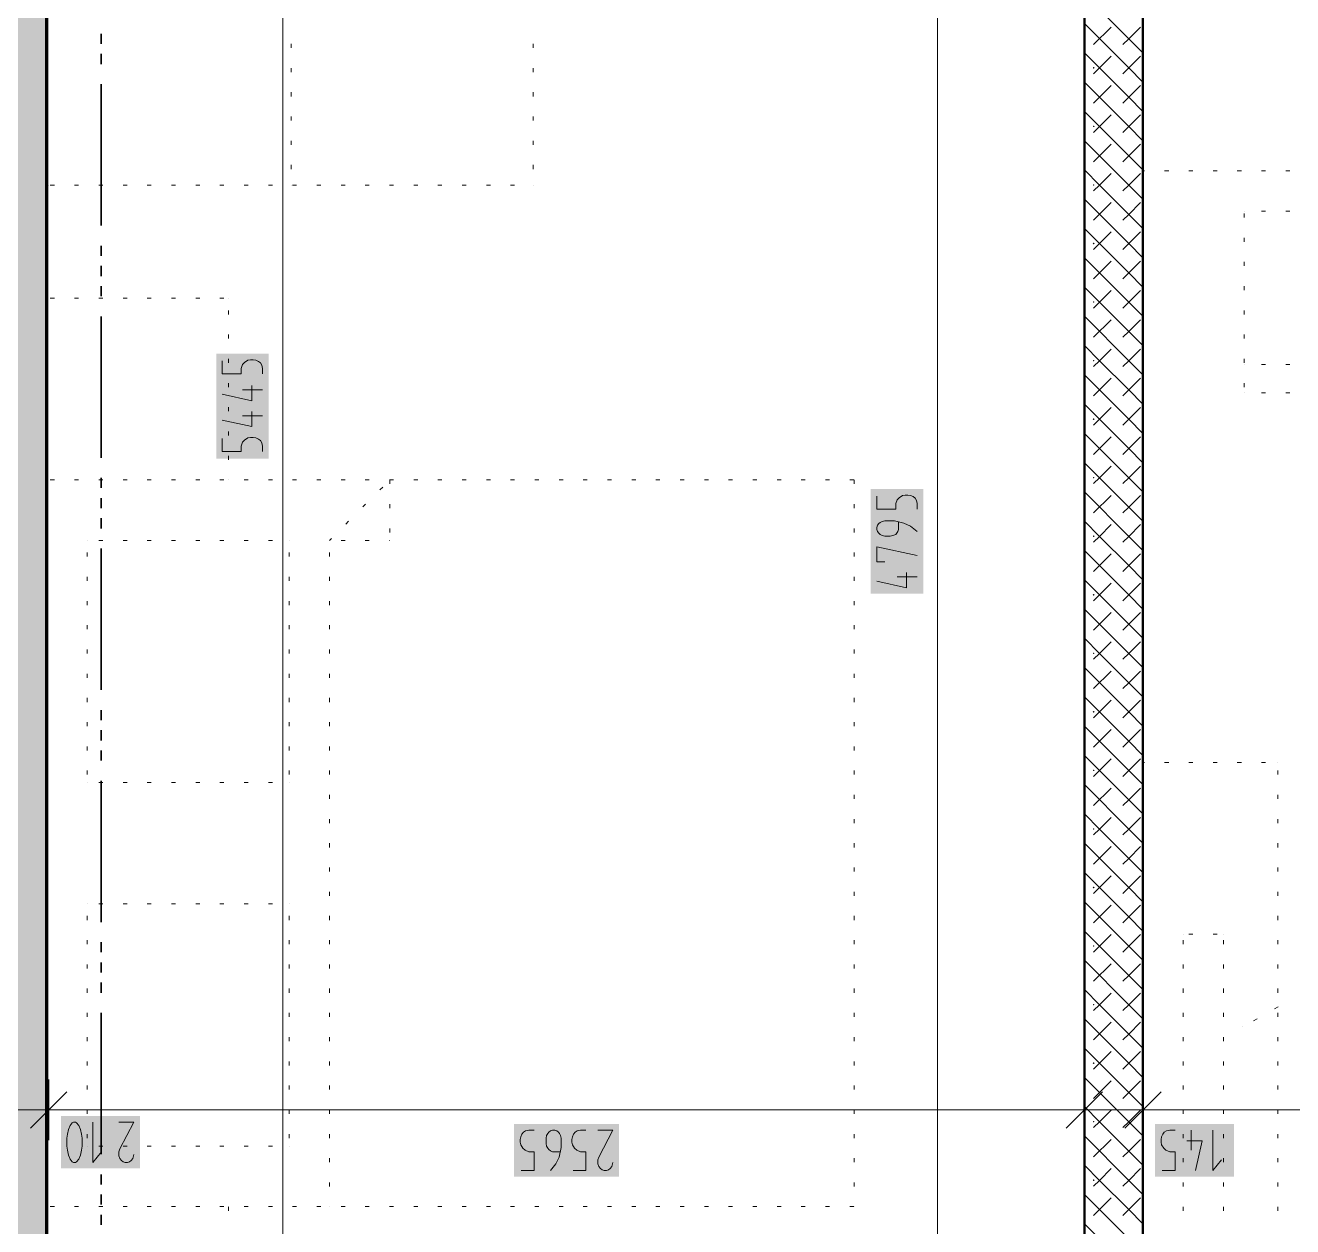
# Model space of a CAD drawing. Header units: millimetres. Extents: x 0 to 594, y 0 to 420.
# Drawn here: x 177.76 to 206.51, y 151.83 to 179.08 of the extents above; entities that cross this region are included whole.
import ezdxf

# ---------------------------------------------------------------- set-up
doc = ezdxf.new("R2010")
doc.units = ezdxf.units.MM
doc.header["$LTSCALE"] = 8
for name, color, linetype in [('PDF_Koty delkove', 7, 'Continuous'), ('PDF_Nabytek', 7, 'Continuous'), ('PDF_Pozarni useky', 7, 'Continuous'), ('PDF_Pricky zdene', 7, 'Continuous'), ('PDF_Steny obvodove nosne', 7, 'Continuous')]:
    doc.layers.add(name, color=color, linetype=linetype)

msp = doc.modelspace()

# ---------------------------------------------------------------- hatches: boundary and pattern name
at = {"layer": 'PDF_Steny obvodove nosne', "true_color": 0xc0c0c0, "transparency": 33554559}
msp.add_hatch(color=9, dxfattribs=at).paths.add_polyline_path([(178.246, 143.26), (178.246, 222.437), (176.414, 222.437), (176.414, 145.275), (176.414, 143.26)])

# ---------------------------------------------------------------- linework, layer by layer
at = {"layer": 'PDF_Koty delkove', "lineweight": 18}
for points in [[(183.6, 141.932), (183.6, 145.412), (183.6, 154.527), (183.6, 159.928), (183.6, 165.806), (183.6, 167.639), (183.6, 195.281), (183.6, 196.61), (183.6, 217.812), (183.6, 220.102), (183.6, 222.575), (183.6, 229.444), (183.6, 236.313), (183.6, 238.648), (183.6, 246.25), (183.6, 247.67), (183.6, 256.371), (183.6, 257.744)], [(198.45, 127.28), (198.45, 141.932), (198.45, 144.617), (198.45, 145.412), (198.45, 189.328), (198.45, 190.656), (198.45, 195.236), (198.45, 207.096), (198.45, 217.812)], [(182.226, 171.466), (182.226, 171.173), (182.653, 171.173), (182.653, 171.295), (182.684, 171.38), (182.73, 171.43), (182.806, 171.478), (182.866, 171.49), (182.928, 171.49), (182.989, 171.478), (183.05, 171.454), (183.095, 171.417), (183.127, 171.369), (183.142, 171.295), (183.142, 171.173)], [(182.898, 170.903), (182.898, 170.561), (182.226, 170.708)], [(183.142, 170.806), (182.684, 170.806)], [(182.898, 170.316), (182.898, 169.974), (182.226, 170.121)], [(183.142, 170.219), (182.684, 170.219)], [(182.226, 169.705), (182.226, 169.411), (182.653, 169.411), (182.653, 169.534), (182.684, 169.619), (182.73, 169.668), (182.806, 169.717), (182.866, 169.729), (182.928, 169.729), (182.989, 169.717), (183.05, 169.692), (183.095, 169.656), (183.127, 169.607), (183.142, 169.534), (183.142, 169.411)], [(197.076, 168.398), (197.076, 168.104), (197.503, 168.104), (197.503, 168.227), (197.534, 168.312), (197.58, 168.361), (197.656, 168.41), (197.716, 168.422), (197.778, 168.422), (197.839, 168.41), (197.899, 168.386), (197.945, 168.349), (197.976, 168.3), (197.992, 168.227), (197.992, 168.104)], [(197.992, 167.591), (197.839, 167.713), (197.686, 167.787), (197.473, 167.835), (197.258, 167.835), (197.198, 167.823), (197.152, 167.798), (197.122, 167.774), (197.091, 167.738), (197.076, 167.688), (197.076, 167.64), (197.091, 167.591), (197.122, 167.554), (197.152, 167.53)], [(197.152, 167.53), (197.198, 167.505), (197.258, 167.492), (197.381, 167.492), (197.441, 167.505), (197.503, 167.53), (197.549, 167.591), (197.564, 167.64), (197.564, 167.811)], [(197.258, 166.905), (197.076, 166.905), (197.076, 167.248), (197.992, 167.053)], [(197.747, 166.661), (197.747, 166.318), (197.076, 166.466)], [(197.992, 166.563), (197.534, 166.563)], [(178.291, 155.161), (178.291, 154.474), (178.291, 153.787)], [(201.784, 155.161), (201.784, 154.474), (201.784, 153.787)], [(203.112, 155.161), (203.112, 154.474), (203.112, 153.787)], [(178.703, 154.886), (177.879, 154.062)], [(202.196, 154.886), (201.371, 154.062)], [(203.524, 154.886), (202.699, 154.062)], [(235.992, 154.474), (234.068, 154.474), (203.112, 154.474), (201.784, 154.474), (178.291, 154.474), (176.368, 154.474), (164.92, 154.474), (162.813, 154.474), (151.365, 154.474), (149.441, 154.474), (99.251, 154.474), (95.862, 154.474)], [(179.29, 154.199), (179.29, 153.284), (179.486, 153.527)], [(179.877, 154.199), (180.22, 154.199), (179.902, 153.589), (179.877, 153.527), (179.877, 153.436), (179.902, 153.375), (179.938, 153.329), (179.975, 153.298), (180.024, 153.284), (180.073, 153.284), (180.122, 153.298), (180.158, 153.329), (180.195, 153.375)], [(189.01, 153.1), (189.303, 153.1), (189.303, 153.527), (189.181, 153.527), (189.095, 153.558), (189.046, 153.604), (188.998, 153.68), (188.985, 153.741), (188.985, 153.802), (188.998, 153.863), (189.022, 153.924), (189.059, 153.97), (189.107, 154.001), (189.181, 154.016), (189.303, 154.016)], [(189.89, 153.527), (189.719, 153.527), (189.67, 153.543), (189.633, 153.573), (189.609, 153.604), (189.585, 153.649), (189.572, 153.71), (189.572, 153.832), (189.585, 153.894), (189.609, 153.939), (189.633, 153.97), (189.67, 154.001), (189.719, 154.016), (189.768, 154.016), (189.817, 154.001), (189.853, 153.97), (189.878, 153.939), (189.903, 153.894), (189.915, 153.832), (189.915, 153.619), (189.866, 153.405), (189.793, 153.252), (189.67, 153.1)], [(190.184, 153.1), (190.477, 153.1), (190.477, 153.527), (190.355, 153.527), (190.27, 153.558), (190.22, 153.604), (190.172, 153.68), (190.16, 153.741), (190.16, 153.802), (190.172, 153.863), (190.196, 153.924), (190.233, 153.97), (190.281, 154.001)], [(190.281, 154.001), (190.355, 154.016), (190.477, 154.016)], [(190.747, 154.016), (191.089, 154.016), (190.771, 153.405), (190.747, 153.344), (190.747, 153.252), (190.771, 153.192), (190.808, 153.146), (190.844, 153.115), (190.893, 153.1), (190.942, 153.1), (190.991, 153.115), (191.028, 153.146), (191.064, 153.192), (191.089, 153.283)], [(203.548, 153.1), (203.841, 153.1), (203.841, 153.527), (203.719, 153.527), (203.634, 153.558), (203.584, 153.604), (203.536, 153.68), (203.524, 153.741), (203.524, 153.802), (203.536, 153.863), (203.56, 153.924), (203.597, 153.97), (203.645, 154.001), (203.719, 154.016), (203.841, 154.016)], [(204.208, 154.016), (204.208, 153.558)], [(204.698, 154.016), (204.698, 153.1), (204.893, 153.344)], [(204.111, 153.772), (204.453, 153.772), (204.306, 153.1)], [(180.195, 153.375), (180.22, 153.466)]]:
    msp.add_lwpolyline(points, dxfattribs=at)
msp.add_lwpolyline([(178.703, 153.832), (178.703, 153.649), (178.716, 153.558), (178.74, 153.451), (178.777, 153.36), (178.825, 153.298), (178.85, 153.284), (178.898, 153.284), (178.923, 153.298), (178.972, 153.36), (179.009, 153.451), (179.033, 153.558), (179.046, 153.649), (179.046, 153.832), (179.033, 153.924), (179.009, 154.031), (178.972, 154.123), (178.923, 154.184), (178.898, 154.199), (178.85, 154.199), (178.825, 154.184), (178.777, 154.123), (178.74, 154.031), (178.716, 153.924)], close=True, dxfattribs=at)
at = {"layer": 'PDF_Koty delkove', "color": 7, "lineweight": 18, "true_color": 0xffffff, "transparency": 33554559}
for points in [[(183.279, 169.249), (183.279, 171.628), (182.089, 169.249), (182.089, 171.628)], [(198.129, 166.181), (198.129, 168.559), (196.939, 166.181), (196.939, 168.559)], [(180.358, 154.337), (178.566, 154.337), (180.358, 153.146), (178.566, 153.146)], [(191.227, 154.154), (188.848, 154.154), (191.227, 152.963), (188.848, 152.963)], [(205.178, 154.154), (203.386, 154.154), (205.178, 152.963), (203.386, 152.963)]]:
    msp.add_solid(points, dxfattribs=at)
at = {"layer": 'PDF_Nabytek', "lineweight": 13}
for points in [[(183.787, 178.565), (183.787, 178.656)], [(189.282, 178.656), (189.282, 178.565), (189.282, 178.656)], [(203.112, 178.565), (203.112, 178.656)], [(183.787, 178.015), (183.787, 178.107)], [(189.282, 178.107), (189.282, 178.015), (189.282, 178.107)], [(203.112, 178.015), (203.112, 178.107)], [(183.787, 177.466), (183.787, 177.557)], [(189.282, 177.557), (189.282, 177.466), (189.282, 177.557)], [(203.112, 177.466), (203.112, 177.557)], [(183.787, 176.916), (183.787, 177.008)], [(189.282, 177.008), (189.282, 176.916), (189.282, 177.008)], [(203.112, 176.916), (203.112, 177.008)], [(183.787, 176.366), (183.787, 176.458)], [(189.282, 176.366), (189.282, 176.458), (189.282, 176.366)], [(203.112, 176.366), (203.112, 176.458)], [(183.787, 175.817), (183.787, 175.909)], [(189.282, 175.817), (189.282, 175.909), (189.282, 175.817)], [(203.112, 175.817), (203.112, 175.909)], [(203.146, 175.776), (203.112, 175.776)], [(203.112, 175.776), (203.112, 175.776)], [(203.112, 175.776), (203.112, 175.776)], [(203.696, 175.776), (203.604, 175.776)], [(204.246, 175.776), (204.154, 175.776)], [(204.795, 175.776), (204.703, 175.776)], [(205.345, 175.776), (205.253, 175.776)], [(205.894, 175.776), (205.802, 175.776)], [(206.444, 175.776), (206.352, 175.776)], [(178.291, 175.453), (178.291, 175.453)], [(178.418, 175.453), (178.326, 175.453)], [(178.967, 175.453), (178.876, 175.453)], [(179.517, 175.453), (179.425, 175.453)], [(180.066, 175.453), (179.975, 175.453)], [(180.616, 175.453), (180.524, 175.453)], [(181.165, 175.453), (181.074, 175.453)], [(181.715, 175.453), (181.623, 175.453)], [(182.264, 175.453), (182.173, 175.453)], [(182.814, 175.453), (182.722, 175.453)], [(183.363, 175.453), (183.272, 175.453)], [(183.787, 175.453), (183.787, 175.453)], [(183.913, 175.453), (183.821, 175.453)], [(184.463, 175.453), (184.371, 175.453)], [(185.012, 175.453), (184.92, 175.453)], [(185.562, 175.453), (185.47, 175.453)], [(186.111, 175.453), (186.02, 175.453)], [(186.661, 175.453), (186.569, 175.453)], [(187.21, 175.453), (187.119, 175.453)], [(187.76, 175.453), (187.668, 175.453)], [(188.309, 175.453), (188.218, 175.453)], [(188.859, 175.453), (188.767, 175.453)], [(189.282, 175.453), (189.282, 175.453)], [(189.282, 175.453), (189.282, 175.453)], [(189.282, 175.453), (189.282, 175.453)], [(205.405, 174.86), (205.405, 174.86)], [(205.405, 174.86), (205.405, 174.86)], [(205.405, 174.718), (205.405, 174.809)], [(205.894, 174.86), (205.802, 174.86)], [(206.444, 174.86), (206.352, 174.86)], [(205.405, 174.168), (205.405, 174.26)], [(205.405, 173.619), (205.405, 173.71)], [(205.405, 173.069), (205.405, 173.161)], [(178.246, 172.888), (178.246, 172.888)], [(178.246, 172.888), (178.246, 172.888)], [(178.418, 172.888), (178.326, 172.888)], [(178.967, 172.888), (178.876, 172.888)], [(179.517, 172.888), (179.425, 172.888)], [(180.066, 172.888), (179.975, 172.888)], [(180.616, 172.888), (180.524, 172.888)], [(181.165, 172.888), (181.074, 172.888)], [(181.715, 172.888), (181.623, 172.888)], [(182.264, 172.888), (182.173, 172.888)], [(182.367, 172.888), (182.367, 172.888)], [(182.367, 172.888), (182.367, 172.888)], [(178.246, 172.52), (178.246, 172.611)], [(182.367, 172.52), (182.367, 172.611)], [(205.405, 172.52), (205.405, 172.611)], [(178.246, 171.97), (178.246, 172.062)], [(182.367, 171.97), (182.367, 172.062)], [(205.405, 171.97), (205.405, 172.062)], [(178.246, 171.421), (178.246, 171.512)], [(182.367, 171.421), (182.367, 171.512)], [(205.405, 171.421), (205.405, 171.512)], [(205.405, 171.38), (205.405, 171.38)], [(205.894, 171.38), (205.802, 171.38)], [(206.444, 171.38), (206.352, 171.38)], [(178.246, 170.871), (178.246, 170.963)], [(182.367, 170.871), (182.367, 170.963)], [(205.405, 170.871), (205.405, 170.963)], [(205.405, 170.738), (205.405, 170.738)], [(205.405, 170.738), (205.405, 170.738)], [(205.894, 170.738), (205.802, 170.738)], [(206.444, 170.738), (206.352, 170.738)], [(178.246, 170.322), (178.246, 170.413)], [(182.367, 170.322), (182.367, 170.413)], [(178.246, 169.772), (178.246, 169.864)], [(182.367, 169.772), (182.367, 169.864)], [(178.246, 169.223), (178.246, 169.314)], [(182.367, 169.223), (182.367, 169.314)], [(178.246, 168.767), (178.246, 168.767)], [(178.246, 168.767), (178.246, 168.767)], [(178.246, 168.767), (178.246, 168.767)], [(178.246, 168.673), (178.246, 168.765)], [(178.418, 168.767), (178.326, 168.767)], [(178.967, 168.767), (178.876, 168.767)], [(179.517, 168.767), (179.425, 168.767)], [(180.066, 168.767), (179.975, 168.767)], [(180.616, 168.767), (180.524, 168.767)], [(181.165, 168.767), (181.074, 168.767)], [(181.715, 168.767), (181.623, 168.767)], [(182.264, 168.767), (182.173, 168.767)], [(182.367, 168.767), (182.367, 168.767)], [(182.814, 168.767), (182.722, 168.767)], [(183.363, 168.767), (183.272, 168.767)], [(183.913, 168.767), (183.821, 168.767)], [(184.463, 168.767), (184.371, 168.767)], [(185.012, 168.767), (184.92, 168.767)], [(185.562, 168.767), (185.47, 168.767)], [(186.111, 168.767), (186.02, 168.767)], [(186.03, 168.767), (186.03, 168.767)], [(186.03, 168.767), (186.03, 168.767)], [(186.03, 168.673), (186.03, 168.765)], [(186.661, 168.767), (186.569, 168.767)], [(187.21, 168.767), (187.119, 168.767)], [(187.76, 168.767), (187.668, 168.767)], [(188.309, 168.767), (188.218, 168.767)], [(188.859, 168.767), (188.767, 168.767)], [(189.408, 168.767), (189.317, 168.767)], [(189.958, 168.767), (189.866, 168.767)], [(190.507, 168.767), (190.416, 168.767)], [(191.057, 168.767), (190.965, 168.767)], [(191.606, 168.767), (191.515, 168.767)], [(192.156, 168.767), (192.064, 168.767)], [(192.705, 168.767), (192.614, 168.767)], [(193.255, 168.767), (193.163, 168.767)], [(193.804, 168.767), (193.713, 168.767)], [(194.354, 168.767), (194.262, 168.767)], [(194.904, 168.767), (194.812, 168.767)], [(195.453, 168.767), (195.361, 168.767)], [(196.003, 168.767), (195.911, 168.767)], [(196.552, 168.767), (196.461, 168.767)], [(196.563, 168.767), (196.563, 168.767)], [(196.563, 168.767), (196.563, 168.767)], [(196.563, 168.673), (196.563, 168.765)], [(185.803, 168.54), (185.868, 168.604)], [(178.246, 168.124), (178.246, 168.215)], [(185.415, 168.151), (185.479, 168.216)], [(186.03, 168.124), (186.03, 168.215)], [(196.563, 168.124), (196.563, 168.215)], [(178.246, 167.574), (178.246, 167.666)], [(185.026, 167.762), (185.091, 167.827)], [(186.03, 167.574), (186.03, 167.666)], [(196.563, 167.574), (196.563, 167.666)], [(179.161, 167.393), (179.161, 167.393)], [(179.161, 167.393), (179.161, 167.393)], [(179.517, 167.393), (179.425, 167.393)], [(180.066, 167.393), (179.975, 167.393)], [(180.616, 167.393), (180.524, 167.393)], [(181.165, 167.393), (181.074, 167.393)], [(181.715, 167.393), (181.623, 167.393)], [(182.264, 167.393), (182.173, 167.393)], [(182.814, 167.393), (182.722, 167.393)], [(183.363, 167.393), (183.272, 167.393)], [(183.741, 167.393), (183.741, 167.393)], [(183.741, 167.393), (183.741, 167.393)], [(184.657, 167.393), (184.702, 167.439)], [(184.657, 167.393), (184.657, 167.393)], [(184.657, 167.393), (184.657, 167.393)], [(184.657, 167.393), (184.657, 167.393)], [(185.012, 167.393), (184.92, 167.393)], [(185.562, 167.393), (185.47, 167.393)], [(186.03, 167.393), (186.02, 167.393)], [(186.03, 167.393), (186.03, 167.393)], [(186.03, 167.393), (186.03, 167.393)], [(178.246, 167.025), (178.246, 167.116)], [(179.161, 167.025), (179.161, 167.116)], [(183.741, 167.025), (183.741, 167.116)], [(184.657, 167.025), (184.657, 167.116)], [(196.563, 167.025), (196.563, 167.116)], [(178.246, 166.475), (178.246, 166.567)], [(179.161, 166.475), (179.161, 166.567)], [(183.741, 166.475), (183.741, 166.567)], [(184.657, 166.475), (184.657, 166.567)], [(196.563, 166.475), (196.563, 166.567)], [(178.246, 165.925), (178.246, 166.017)], [(179.161, 165.925), (179.161, 166.017)], [(183.741, 165.925), (183.741, 166.017)], [(184.657, 165.925), (184.657, 166.017)], [(196.563, 165.925), (196.563, 166.017)], [(178.246, 165.376), (178.246, 165.468)], [(179.161, 165.376), (179.161, 165.468)], [(183.741, 165.376), (183.741, 165.468)], [(184.657, 165.376), (184.657, 165.468)], [(196.563, 165.376), (196.563, 165.468)], [(178.246, 164.826), (178.246, 164.918)], [(179.161, 164.826), (179.161, 164.918)], [(183.741, 164.826), (183.741, 164.918)], [(184.657, 164.826), (184.657, 164.918)], [(196.563, 164.826), (196.563, 164.918)], [(178.246, 164.277), (178.246, 164.368)], [(179.161, 164.277), (179.161, 164.368)], [(183.741, 164.277), (183.741, 164.368)], [(184.657, 164.277), (184.657, 164.368)], [(196.563, 164.277), (196.563, 164.368)], [(178.246, 163.727), (178.246, 163.819)], [(179.161, 163.727), (179.161, 163.819)], [(183.741, 163.727), (183.741, 163.819)], [(184.657, 163.727), (184.657, 163.819)], [(196.563, 163.727), (196.563, 163.819)], [(178.246, 163.178), (178.246, 163.269)], [(179.161, 163.178), (179.161, 163.269)], [(183.741, 163.178), (183.741, 163.269)], [(184.657, 163.178), (184.657, 163.269)], [(196.563, 163.178), (196.563, 163.269)], [(178.246, 162.628), (178.246, 162.72)], [(179.161, 162.628), (179.161, 162.72)], [(183.741, 162.628), (183.741, 162.72)], [(184.657, 162.628), (184.657, 162.72)], [(196.563, 162.628), (196.563, 162.72)], [(178.246, 162.079), (178.246, 162.17)], [(179.161, 162.079), (179.161, 162.17)], [(183.741, 162.079), (183.741, 162.17)], [(184.657, 162.079), (184.657, 162.17)], [(196.563, 162.079), (196.563, 162.17)], [(203.112, 162.356), (203.112, 162.356)], [(203.146, 162.356), (203.112, 162.356)], [(203.112, 162.356), (203.112, 162.356)], [(203.112, 162.079), (203.112, 162.17)], [(203.696, 162.356), (203.604, 162.356)], [(204.246, 162.356), (204.154, 162.356)], [(204.795, 162.356), (204.703, 162.356)], [(205.345, 162.356), (205.253, 162.356)], [(205.894, 162.356), (205.802, 162.356)], [(206.172, 162.356), (206.172, 162.356)], [(206.172, 162.356), (206.172, 162.356)], [(206.172, 162.079), (206.172, 162.17)], [(179.161, 161.898), (179.161, 161.898)], [(179.161, 161.898), (179.161, 161.898)], [(179.517, 161.898), (179.425, 161.898)], [(180.066, 161.898), (179.975, 161.898)], [(180.616, 161.898), (180.524, 161.898)], [(181.165, 161.898), (181.074, 161.898)], [(181.715, 161.898), (181.623, 161.898)], [(182.264, 161.898), (182.173, 161.898)], [(182.814, 161.898), (182.722, 161.898)], [(183.363, 161.898), (183.272, 161.898)], [(183.741, 161.898), (183.741, 161.898)], [(183.741, 161.898), (183.741, 161.898)], [(178.246, 161.529), (178.246, 161.621)], [(184.657, 161.529), (184.657, 161.621)], [(196.563, 161.529), (196.563, 161.621)], [(203.112, 161.529), (203.112, 161.621)], [(206.172, 161.529), (206.172, 161.621)], [(178.246, 160.98), (178.246, 161.071)], [(184.657, 160.98), (184.657, 161.071)], [(196.563, 160.98), (196.563, 161.071)], [(203.112, 160.98), (203.112, 161.071)], [(206.172, 160.98), (206.172, 161.071)], [(178.246, 160.43), (178.246, 160.522)], [(184.657, 160.43), (184.657, 160.522)], [(196.563, 160.43), (196.563, 160.522)], [(203.112, 160.43), (203.112, 160.522)], [(206.172, 160.43), (206.172, 160.522)], [(178.246, 159.881), (178.246, 159.972)], [(184.657, 159.881), (184.657, 159.972)], [(196.563, 159.881), (196.563, 159.972)], [(203.112, 159.881), (203.112, 159.972)], [(206.172, 159.881), (206.172, 159.972)], [(178.246, 159.331), (178.246, 159.423)], [(184.657, 159.331), (184.657, 159.423)], [(196.563, 159.331), (196.563, 159.423)], [(203.112, 159.331), (203.112, 159.423)], [(206.172, 159.331), (206.172, 159.423)], [(179.161, 159.15), (179.161, 159.15)], [(179.161, 159.15), (179.161, 159.15)], [(179.517, 159.15), (179.425, 159.15)], [(180.066, 159.15), (179.975, 159.15)], [(180.616, 159.15), (180.524, 159.15)], [(181.165, 159.15), (181.074, 159.15)], [(181.715, 159.15), (181.623, 159.15)], [(182.264, 159.15), (182.173, 159.15)], [(182.814, 159.15), (182.722, 159.15)], [(183.363, 159.15), (183.272, 159.15)], [(183.741, 159.15), (183.741, 159.15)], [(183.741, 159.15), (183.741, 159.15)], [(178.246, 158.782), (178.246, 158.873)], [(179.161, 158.782), (179.161, 158.873)], [(183.741, 158.782), (183.741, 158.873)], [(184.657, 158.782), (184.657, 158.873)], [(196.563, 158.782), (196.563, 158.873)], [(203.112, 158.782), (203.112, 158.873)], [(206.172, 158.782), (206.172, 158.873)], [(204.027, 158.463), (204.027, 158.463)], [(204.027, 158.463), (204.027, 158.463)], [(204.246, 158.463), (204.154, 158.463)], [(204.795, 158.463), (204.703, 158.463)], [(204.943, 158.463), (204.943, 158.463)], [(204.943, 158.463), (204.943, 158.463)], [(178.246, 158.232), (178.246, 158.324)], [(179.161, 158.232), (179.161, 158.324)], [(183.741, 158.232), (183.741, 158.324)], [(184.657, 158.232), (184.657, 158.324)], [(196.563, 158.232), (196.563, 158.324)], [(203.112, 158.232), (203.112, 158.324)], [(204.027, 158.232), (204.027, 158.324)], [(204.943, 158.232), (204.943, 158.324)], [(206.172, 158.232), (206.172, 158.324)], [(178.246, 157.683), (178.246, 157.774)], [(179.161, 157.683), (179.161, 157.774)], [(183.741, 157.683), (183.741, 157.774)], [(184.657, 157.683), (184.657, 157.774)], [(196.563, 157.683), (196.563, 157.774)], [(203.112, 157.683), (203.112, 157.774)], [(204.027, 157.683), (204.027, 157.774)], [(204.943, 157.683), (204.943, 157.774)], [(206.172, 157.683), (206.172, 157.774)], [(178.246, 157.133), (178.246, 157.225)], [(179.161, 157.133), (179.161, 157.225)], [(183.741, 157.133), (183.741, 157.225)], [(184.657, 157.133), (184.657, 157.225)], [(196.563, 157.133), (196.563, 157.225)], [(203.112, 157.133), (203.112, 157.225)], [(204.027, 157.133), (204.027, 157.225)], [(204.943, 157.133), (204.943, 157.225)], [(206.172, 157.133), (206.172, 157.225)], [(206.097, 156.769), (206.176, 156.815)], [(178.246, 156.584), (178.246, 156.675)], [(179.161, 156.584), (179.161, 156.675)], [(183.741, 156.584), (183.741, 156.675)], [(184.657, 156.584), (184.657, 156.675)], [(196.563, 156.584), (196.563, 156.675)], [(203.112, 156.584), (203.112, 156.675)], [(204.027, 156.584), (204.027, 156.675)], [(204.943, 156.584), (204.943, 156.675)], [(205.621, 156.494), (205.7, 156.54)], [(206.172, 156.584), (206.172, 156.675)], [(178.246, 156.034), (178.246, 156.126)], [(179.161, 156.034), (179.161, 156.126)], [(183.741, 156.034), (183.741, 156.126)], [(184.657, 156.034), (184.657, 156.126)], [(196.563, 156.034), (196.563, 156.126)], [(203.112, 156.034), (203.112, 156.126)], [(204.027, 156.034), (204.027, 156.126)], [(204.943, 156.034), (204.943, 156.126)], [(205.379, 156.355), (205.379, 156.355)], [(206.172, 156.034), (206.172, 156.126)], [(178.246, 155.484), (178.246, 155.576)], [(179.161, 155.484), (179.161, 155.576)], [(183.741, 155.484), (183.741, 155.576)], [(184.657, 155.484), (184.657, 155.576)], [(196.563, 155.484), (196.563, 155.576)], [(203.112, 155.484), (203.112, 155.576)], [(204.027, 155.484), (204.027, 155.576)], [(204.943, 155.484), (204.943, 155.576)], [(206.172, 155.484), (206.172, 155.576)], [(178.246, 154.935), (178.246, 155.027)], [(179.161, 154.935), (179.161, 155.027)], [(183.741, 154.935), (183.741, 155.027)], [(184.657, 154.935), (184.657, 155.027)], [(196.563, 154.935), (196.563, 155.027)], [(203.112, 154.935), (203.112, 155.027)], [(204.027, 154.935), (204.027, 155.027)], [(204.943, 154.935), (204.943, 155.027)], [(206.172, 154.935), (206.172, 155.027)], [(178.246, 154.385), (178.246, 154.477)], [(179.161, 154.385), (179.161, 154.477)], [(183.741, 154.385), (183.741, 154.477)], [(184.657, 154.385), (184.657, 154.477)], [(196.563, 154.385), (196.563, 154.477)], [(203.112, 154.385), (203.112, 154.477)], [(204.027, 154.385), (204.027, 154.477)], [(204.943, 154.385), (204.943, 154.477)], [(206.172, 154.385), (206.172, 154.477)], [(178.246, 153.836), (178.246, 153.927)], [(179.161, 153.836), (179.161, 153.927)], [(183.741, 153.836), (183.741, 153.927)], [(184.657, 153.836), (184.657, 153.927)], [(196.563, 153.836), (196.563, 153.927)], [(203.112, 153.836), (203.112, 153.927)], [(204.027, 153.836), (204.027, 153.927)], [(204.943, 153.836), (204.943, 153.927)], [(206.172, 153.836), (206.172, 153.927)], [(179.161, 153.655), (179.161, 153.655)], [(179.161, 153.655), (179.161, 153.655)], [(179.517, 153.655), (179.425, 153.655)], [(180.066, 153.655), (179.975, 153.655)], [(180.616, 153.655), (180.524, 153.655)], [(181.165, 153.655), (181.074, 153.655)], [(181.715, 153.655), (181.623, 153.655)], [(182.264, 153.655), (182.173, 153.655)], [(182.814, 153.655), (182.722, 153.655)], [(183.363, 153.655), (183.272, 153.655)], [(183.741, 153.655), (183.741, 153.655)], [(183.741, 153.655), (183.741, 153.655)], [(178.246, 153.286), (178.246, 153.378)], [(184.657, 153.286), (184.657, 153.378)], [(196.563, 153.286), (196.563, 153.378)], [(203.112, 153.286), (203.112, 153.378)], [(204.027, 153.286), (204.027, 153.378)], [(204.943, 153.286), (204.943, 153.378)], [(206.172, 153.286), (206.172, 153.378)], [(178.246, 152.737), (178.246, 152.828)], [(184.657, 152.737), (184.657, 152.828)], [(196.563, 152.737), (196.563, 152.828)], [(203.112, 152.737), (203.112, 152.828)], [(204.027, 152.737), (204.027, 152.828)], [(204.943, 152.737), (204.943, 152.828)], [(206.172, 152.737), (206.172, 152.828)], [(178.246, 152.281), (178.246, 152.281)], [(178.246, 152.281), (178.246, 152.281)], [(178.246, 152.281), (178.246, 152.281)], [(178.246, 152.187), (178.246, 152.279)], [(178.418, 152.281), (178.326, 152.281)], [(178.967, 152.281), (178.876, 152.281)], [(179.517, 152.281), (179.425, 152.281)], [(180.066, 152.281), (179.975, 152.281)], [(180.616, 152.281), (180.524, 152.281)], [(181.165, 152.281), (181.074, 152.281)], [(181.715, 152.281), (181.623, 152.281)], [(182.264, 152.281), (182.173, 152.281)], [(182.367, 152.281), (182.367, 152.281)], [(182.367, 152.187), (182.367, 152.279)], [(182.814, 152.281), (182.722, 152.281)], [(183.363, 152.281), (183.272, 152.281)], [(183.913, 152.281), (183.821, 152.281)], [(184.463, 152.281), (184.371, 152.281)], [(184.657, 152.281), (184.657, 152.281)], [(185.012, 152.281), (184.92, 152.281)], [(185.562, 152.281), (185.47, 152.281)], [(186.111, 152.281), (186.02, 152.281)], [(186.661, 152.281), (186.569, 152.281)], [(187.21, 152.281), (187.119, 152.281)], [(187.76, 152.281), (187.668, 152.281)], [(188.309, 152.281), (188.218, 152.281)], [(188.859, 152.281), (188.767, 152.281)], [(189.408, 152.281), (189.317, 152.281)], [(189.958, 152.281), (189.866, 152.281)], [(190.507, 152.281), (190.416, 152.281)], [(191.057, 152.281), (190.965, 152.281)], [(191.606, 152.281), (191.515, 152.281)], [(192.156, 152.281), (192.064, 152.281)], [(192.705, 152.281), (192.614, 152.281)], [(193.255, 152.281), (193.163, 152.281)], [(193.804, 152.281), (193.713, 152.281)], [(194.354, 152.281), (194.262, 152.281)], [(194.904, 152.281), (194.812, 152.281)], [(195.453, 152.281), (195.361, 152.281)], [(196.003, 152.281), (195.911, 152.281)], [(196.552, 152.281), (196.461, 152.281)], [(196.563, 152.281), (196.563, 152.281)], [(196.563, 152.281), (196.563, 152.281)], [(203.112, 152.187), (203.112, 152.279)], [(204.027, 152.187), (204.027, 152.279)], [(204.943, 152.187), (204.943, 152.279)], [(206.172, 152.187), (206.172, 152.279)]]:
    msp.add_lwpolyline(points, dxfattribs=at)
at = {"layer": 'PDF_Pozarni useky', "lineweight": 35}
for points in [[(179.482, 178.656), (179.482, 178.885)], [(179.482, 178.198), (179.482, 178.427)], [(179.482, 174.535), (179.482, 177.74)], [(179.482, 173.848), (179.482, 174.077)], [(179.482, 173.39), (179.482, 173.619)], [(179.482, 172.932), (179.482, 173.161)], [(179.482, 169.268), (179.482, 172.474)], [(179.482, 168.582), (179.482, 168.81)], [(179.482, 168.124), (179.482, 168.353)], [(179.482, 167.666), (179.482, 167.895)], [(179.482, 164.002), (179.482, 167.208)], [(179.482, 163.315), (179.482, 163.544)], [(179.482, 162.857), (179.482, 163.086)], [(179.482, 162.399), (179.482, 162.628)], [(179.482, 158.736), (179.482, 161.941)], [(179.482, 158.049), (179.482, 158.278)], [(179.482, 157.591), (179.482, 157.82)], [(179.482, 157.133), (179.482, 157.362)], [(179.482, 153.47), (179.482, 156.675)], [(179.482, 152.783), (179.482, 153.012)], [(179.482, 152.325), (179.482, 152.554)], [(179.482, 151.867), (179.482, 152.096)]]:
    msp.add_lwpolyline(points, dxfattribs=at)
at = {"layer": 'PDF_Pricky zdene', "lineweight": 50}
msp.add_lwpolyline([(203.112, 145.275), (203.112, 145.412), (203.112, 189.328), (202.974, 189.328), (201.784, 189.328), (201.784, 145.275)], close=True, dxfattribs=at)
at = {"layer": 'PDF_Pricky zdene', "lineweight": 9}
for points in [[(202.658, 178.64), (202.791, 178.773), (202.127, 179.437), (201.784, 179.78)], [(203.112, 177.788), (202.791, 178.109), (201.784, 179.116)], [(201.994, 178.64), (202.393, 179.038)], [(202.791, 178.773), (203.057, 179.038)], [(203.112, 178.452), (202.791, 178.773)], [(202.658, 177.312), (202.791, 177.445), (202.127, 178.109), (201.784, 178.452)], [(202.127, 178.109), (202.393, 178.374)], [(202.791, 178.109), (203.057, 178.374)], [(201.994, 177.976), (202.127, 178.109)], [(202.658, 177.976), (202.791, 178.109)], [(203.112, 176.46), (202.791, 176.781), (201.784, 177.788)], [(201.994, 177.312), (202.393, 177.71)], [(202.791, 177.445), (203.057, 177.71)], [(203.112, 177.124), (202.791, 177.445)], [(202.658, 175.984), (202.791, 176.117), (202.127, 176.781), (201.784, 177.124)], [(202.127, 176.781), (202.393, 177.046)], [(202.791, 176.781), (203.057, 177.046)], [(201.994, 176.648), (202.127, 176.781)], [(202.658, 176.648), (202.791, 176.781)], [(203.112, 175.132), (202.791, 175.453), (201.784, 176.46)], [(201.994, 175.984), (202.393, 176.382)], [(202.791, 176.117), (203.057, 176.382)], [(203.112, 175.796), (202.791, 176.117)], [(202.658, 174.656), (202.791, 174.789), (202.127, 175.453), (201.784, 175.796)], [(202.127, 175.453), (202.393, 175.718)], [(202.791, 175.453), (203.057, 175.718)], [(201.994, 175.32), (202.127, 175.453)], [(202.658, 175.32), (202.791, 175.453)], [(203.112, 173.804), (202.791, 174.125), (201.784, 175.132)], [(201.994, 174.656), (202.393, 175.054)], [(202.791, 174.789), (203.057, 175.054)], [(203.112, 174.468), (202.791, 174.789)], [(202.658, 173.328), (202.791, 173.461), (202.127, 174.125), (201.784, 174.468)], [(202.127, 174.125), (202.393, 174.39)], [(202.791, 174.125), (203.057, 174.39)], [(201.994, 173.992), (202.127, 174.125)], [(202.658, 173.992), (202.791, 174.125)], [(203.112, 172.476), (202.791, 172.797), (201.784, 173.804)], [(201.994, 173.328), (202.393, 173.726)], [(202.791, 173.461), (203.057, 173.726)], [(203.112, 173.14), (202.791, 173.461)], [(202.658, 172), (202.791, 172.133), (202.127, 172.797), (201.784, 173.14)], [(201.994, 172.664), (202.127, 172.797)], [(202.127, 172.797), (202.393, 173.062)], [(202.658, 172.664), (202.791, 172.797)], [(202.791, 172.797), (203.057, 173.062)], [(203.112, 171.148), (202.791, 171.469), (201.784, 172.476)], [(201.994, 172), (202.393, 172.398)], [(202.791, 172.133), (203.057, 172.398)], [(203.112, 171.812), (202.791, 172.133)], [(202.658, 170.672), (202.791, 170.805), (202.127, 171.469), (201.784, 171.812)], [(202.127, 171.469), (202.393, 171.734)], [(202.791, 171.469), (203.057, 171.734)], [(201.994, 171.336), (202.127, 171.469)], [(202.658, 171.336), (202.791, 171.469)], [(203.112, 169.82), (202.791, 170.141), (201.784, 171.148)], [(201.994, 170.672), (202.393, 171.07)], [(202.791, 170.805), (203.057, 171.07)], [(203.112, 170.484), (202.791, 170.805)], [(202.658, 169.344), (202.791, 169.477), (202.127, 170.141), (201.784, 170.484)], [(202.127, 170.141), (202.393, 170.406)], [(202.791, 170.141), (203.057, 170.406)], [(201.994, 170.008), (202.127, 170.141)], [(202.658, 170.008), (202.791, 170.141)], [(202.791, 168.813), (201.784, 169.82)], [(201.994, 169.344), (202.393, 169.742)], [(202.791, 169.477), (203.057, 169.742)], [(203.112, 169.156), (202.791, 169.477)], [(202.658, 168.016), (202.791, 168.149), (202.127, 168.813), (201.784, 169.156)], [(202.127, 168.813), (202.393, 169.078)], [(202.791, 168.813), (203.057, 169.078)], [(201.994, 168.68), (202.127, 168.813)], [(202.658, 168.68), (202.791, 168.813)], [(203.112, 168.492), (202.791, 168.813)], [(202.791, 167.485), (201.784, 168.492)], [(201.994, 168.016), (202.393, 168.414)], [(202.791, 168.149), (203.057, 168.414)], [(203.112, 167.828), (202.791, 168.149)], [(202.127, 167.485), (201.784, 167.828)], [(201.994, 167.352), (202.127, 167.485), (202.393, 167.75)], [(202.658, 167.352), (202.791, 167.485), (203.057, 167.75)], [(202.658, 166.688), (202.791, 166.821), (202.127, 167.485)], [(203.112, 167.164), (202.791, 167.485)], [(202.791, 166.157), (201.784, 167.164)], [(201.994, 166.688), (202.393, 167.086)], [(202.791, 166.821), (203.057, 167.086)], [(203.112, 166.5), (202.791, 166.821)], [(202.127, 166.157), (201.784, 166.5)], [(201.994, 166.024), (202.127, 166.157), (202.393, 166.422)], [(202.658, 166.024), (202.791, 166.157), (203.057, 166.422)], [(202.658, 165.36), (202.791, 165.493), (202.127, 166.157)], [(203.112, 165.836), (202.791, 166.157)], [(202.791, 164.829), (201.784, 165.836)], [(201.994, 165.36), (202.393, 165.758)], [(202.791, 165.493), (203.057, 165.758)], [(203.112, 165.172), (202.791, 165.493)], [(202.127, 164.829), (201.784, 165.172)], [(201.994, 164.696), (202.127, 164.829), (202.393, 165.094)], [(202.658, 164.696), (202.791, 164.829), (203.057, 165.094)], [(202.658, 164.032), (202.791, 164.165), (202.127, 164.829)], [(203.112, 164.508), (202.791, 164.829)], [(202.791, 163.501), (201.784, 164.508)], [(201.994, 164.032), (202.393, 164.43)], [(202.791, 164.165), (203.057, 164.43)], [(203.112, 163.844), (202.791, 164.165)], [(202.127, 163.501), (201.784, 163.844)], [(201.994, 163.368), (202.127, 163.501), (202.393, 163.766)], [(202.658, 163.368), (202.791, 163.501), (203.057, 163.766)], [(202.658, 162.704), (202.791, 162.837), (202.127, 163.501)], [(203.112, 163.18), (202.791, 163.501)], [(202.791, 162.173), (201.784, 163.18)], [(201.994, 162.704), (202.393, 163.102)], [(202.791, 162.837), (203.057, 163.102)], [(203.112, 162.516), (202.791, 162.837)], [(202.127, 162.173), (201.784, 162.516)], [(201.994, 162.04), (202.127, 162.173), (202.393, 162.438)], [(202.658, 162.04), (202.791, 162.173), (203.057, 162.438)], [(202.658, 161.376), (202.791, 161.508), (202.127, 162.173)], [(203.112, 161.852), (202.791, 162.173)], [(202.791, 160.844), (201.784, 161.852)], [(201.994, 161.376), (202.393, 161.774)], [(202.791, 161.508), (203.057, 161.774)], [(203.112, 161.188), (202.791, 161.508)], [(202.127, 160.844), (201.784, 161.188)], [(201.994, 160.712), (202.127, 160.844), (202.393, 161.11)], [(202.658, 160.712), (202.791, 160.844), (203.057, 161.11)], [(202.658, 160.048), (202.791, 160.18), (202.127, 160.844)], [(203.112, 160.524), (202.791, 160.844)], [(202.791, 159.516), (201.784, 160.524)], [(201.994, 160.048), (202.393, 160.446)], [(202.791, 160.18), (203.057, 160.446)], [(203.112, 159.86), (202.791, 160.18)], [(202.127, 159.516), (201.784, 159.86)], [(201.994, 159.384), (202.127, 159.516), (202.393, 159.782)], [(202.658, 159.384), (202.791, 159.516), (203.057, 159.782)], [(202.658, 158.72), (202.791, 158.852), (202.127, 159.516)], [(203.112, 159.196), (202.791, 159.516)], [(202.791, 158.188), (201.784, 159.196)], [(201.994, 158.72), (202.393, 159.118)], [(202.791, 158.852), (203.057, 159.118)], [(203.112, 158.532), (202.791, 158.852)], [(202.127, 158.188), (201.784, 158.532)], [(201.994, 158.056), (202.127, 158.188), (202.393, 158.454)], [(202.658, 158.056), (202.791, 158.188), (203.057, 158.454)], [(202.658, 157.392), (202.791, 157.524), (202.127, 158.188)], [(203.112, 157.868), (202.791, 158.188)], [(202.791, 156.86), (201.784, 157.868)], [(201.994, 157.392), (202.393, 157.79)], [(202.791, 157.524), (203.057, 157.79)], [(203.112, 157.204), (202.791, 157.524)], [(202.127, 156.86), (201.784, 157.204)], [(201.994, 156.728), (202.127, 156.86), (202.393, 157.126)], [(202.658, 156.728), (202.791, 156.86), (203.057, 157.126)], [(202.658, 156.064), (202.791, 156.196), (202.127, 156.86)], [(203.112, 156.54), (202.791, 156.86)], [(202.791, 155.532), (201.784, 156.54)], [(201.994, 156.064), (202.393, 156.462)], [(202.791, 156.196), (203.057, 156.462)], [(203.112, 155.876), (202.791, 156.196)], [(202.127, 155.532), (201.784, 155.876)], [(201.994, 155.4), (202.127, 155.532), (202.393, 155.798)], [(202.658, 154.736), (202.791, 154.868), (202.127, 155.532)], [(202.658, 155.4), (202.791, 155.532), (203.057, 155.798)], [(203.112, 155.212), (202.791, 155.532)], [(202.791, 154.204), (201.784, 155.212)], [(201.994, 154.736), (202.393, 155.134)], [(202.791, 154.868), (203.057, 155.134)], [(203.112, 154.548), (202.791, 154.868)], [(202.127, 154.204), (201.784, 154.548)], [(201.994, 154.072), (202.127, 154.204), (202.393, 154.47)], [(202.658, 154.072), (202.791, 154.204), (203.057, 154.47)], [(202.658, 153.408), (202.791, 153.54), (202.127, 154.204)], [(203.112, 153.884), (202.791, 154.204)], [(202.791, 152.876), (201.784, 153.884)], [(201.994, 153.408), (202.393, 153.806)], [(202.791, 153.54), (203.057, 153.806)], [(203.112, 153.22), (202.791, 153.54)], [(202.127, 152.876), (201.784, 153.22)], [(201.994, 152.744), (202.127, 152.876), (202.393, 153.142)], [(202.658, 152.744), (202.791, 152.876), (203.057, 153.142)], [(202.658, 152.08), (202.791, 152.212), (202.127, 152.876)], [(203.112, 152.556), (202.791, 152.876)], [(202.791, 151.548), (201.784, 152.556)], [(201.994, 152.08), (202.393, 152.478)], [(202.791, 152.212), (203.057, 152.478)], [(203.112, 151.892), (202.791, 152.212)], [(202.127, 151.548), (201.784, 151.892)]]:
    msp.add_lwpolyline(points, dxfattribs=at)
at = {"layer": 'PDF_Pricky zdene', "lineweight": 9, "transparency": 33554559}
for points in [[(201.994, 178.091), (201.974, 178.111), (202.015, 178.111), (201.994, 178.132)], [(202.791, 178.088), (202.77, 178.109), (202.812, 178.109), (202.791, 178.129)], [(201.994, 176.763), (201.974, 176.783), (202.015, 176.783), (201.994, 176.804)], [(202.791, 176.76), (202.77, 176.781), (202.812, 176.781), (202.791, 176.801)], [(201.994, 175.435), (201.974, 175.455), (202.015, 175.455), (201.994, 175.476)], [(202.791, 175.432), (202.77, 175.453), (202.812, 175.453), (202.791, 175.473)], [(201.994, 174.107), (201.974, 174.127), (202.015, 174.127), (201.994, 174.148)], [(202.791, 174.104), (202.77, 174.125), (202.812, 174.125), (202.791, 174.145)], [(201.994, 172.779), (201.974, 172.799), (202.015, 172.799), (201.994, 172.82)], [(202.791, 172.776), (202.77, 172.797), (202.812, 172.797), (202.791, 172.817)], [(201.994, 171.451), (201.974, 171.471), (202.015, 171.471), (201.994, 171.492)], [(202.791, 171.448), (202.77, 171.469), (202.812, 171.469), (202.791, 171.489)], [(201.994, 170.123), (201.974, 170.143), (202.015, 170.143), (201.994, 170.164)], [(202.791, 170.12), (202.77, 170.141), (202.812, 170.141), (202.791, 170.161)], [(201.994, 168.795), (201.974, 168.815), (202.015, 168.815), (201.994, 168.836)], [(202.791, 168.792), (202.77, 168.813), (202.812, 168.813), (202.791, 168.833)], [(201.994, 167.467), (201.974, 167.487), (202.015, 167.487), (201.994, 167.508)], [(202.791, 167.464), (202.77, 167.485), (202.812, 167.485), (202.791, 167.505)], [(201.994, 166.139), (201.974, 166.159), (202.015, 166.159), (201.994, 166.18)], [(202.791, 166.136), (202.77, 166.157), (202.812, 166.157), (202.791, 166.177)], [(201.994, 164.811), (201.974, 164.831), (202.015, 164.831), (201.994, 164.852)], [(202.791, 164.808), (202.77, 164.829), (202.812, 164.829), (202.791, 164.849)], [(201.994, 163.483), (201.974, 163.503), (202.015, 163.503), (201.994, 163.524)], [(202.791, 163.48), (202.77, 163.501), (202.812, 163.501), (202.791, 163.521)], [(201.994, 162.155), (201.974, 162.175), (202.015, 162.175), (201.994, 162.196)], [(202.791, 162.152), (202.77, 162.173), (202.812, 162.173), (202.791, 162.193)], [(201.994, 160.827), (201.974, 160.847), (202.015, 160.847), (201.994, 160.868)], [(202.791, 160.824), (202.77, 160.844), (202.812, 160.844), (202.791, 160.865)], [(201.994, 159.499), (201.974, 159.519), (202.015, 159.519), (201.994, 159.54)], [(202.791, 159.496), (202.77, 159.516), (202.812, 159.516), (202.791, 159.537)], [(201.994, 158.17), (201.974, 158.191), (202.015, 158.191), (201.994, 158.212)], [(202.791, 158.168), (202.77, 158.188), (202.812, 158.188), (202.791, 158.209)], [(201.994, 156.842), (201.974, 156.863), (202.015, 156.863), (201.994, 156.884)], [(202.791, 156.84), (202.77, 156.86), (202.812, 156.86), (202.791, 156.881)], [(201.994, 155.514), (201.974, 155.535), (202.015, 155.535), (201.994, 155.556)], [(202.791, 155.512), (202.77, 155.532), (202.812, 155.532), (202.791, 155.553)], [(201.994, 154.186), (201.974, 154.207), (202.015, 154.207), (201.994, 154.228)], [(202.791, 154.184), (202.77, 154.204), (202.812, 154.204), (202.791, 154.225)], [(201.994, 152.858), (201.974, 152.879), (202.015, 152.879), (201.994, 152.9)], [(202.791, 152.856), (202.77, 152.876), (202.812, 152.876), (202.791, 152.897)]]:
    msp.add_solid(points, dxfattribs=at)
at = {"layer": 'PDF_Steny obvodove nosne', "lineweight": 70}
msp.add_lwpolyline([(176.414, 143.26), (178.246, 143.26), (178.246, 145.412), (178.246, 220.102), (178.246, 222.437), (177.604, 222.437), (176.414, 222.437), (176.414, 221.247), (176.414, 202.288), (176.414, 201.097), (176.414, 198.487), (176.414, 197.296), (176.414, 145.275)], dxfattribs=at)

doc.saveas('drawing.dxf')
